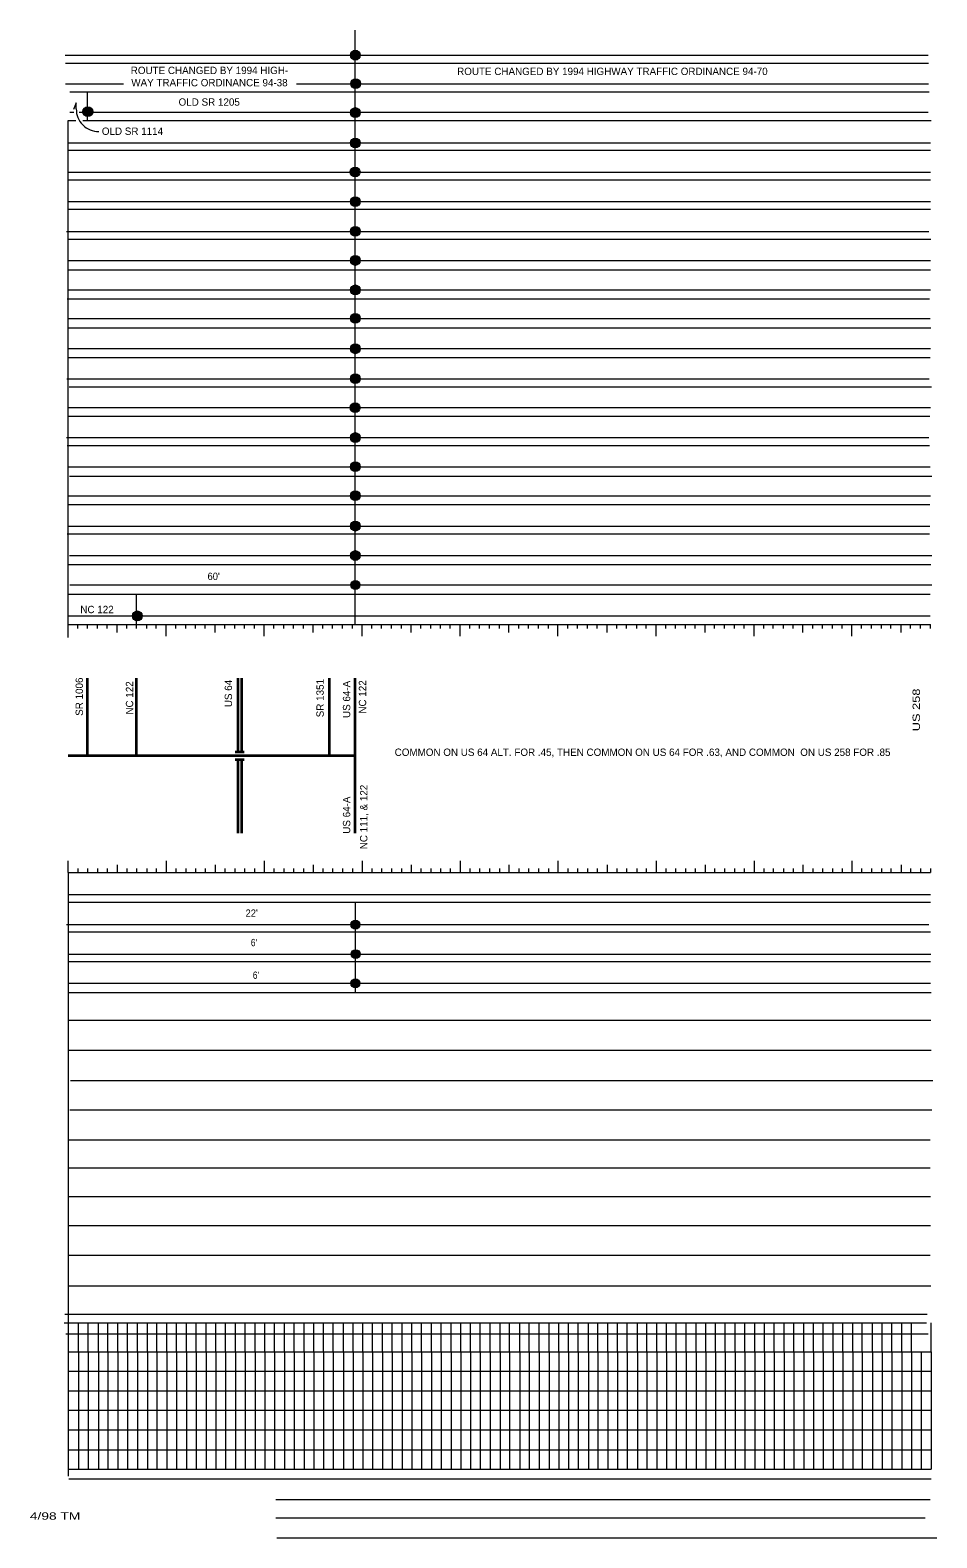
# Model space of a CAD drawing. Extents: x 0.87 to 8.91, y -6.53 to -0.27.
import ezdxf
from ezdxf.enums import TextEntityAlignment as Align

# ---------------------------------------------------------------- set-up
doc = ezdxf.new("R2010")
doc.units = 0
doc.header["$LTSCALE"] = 0.012
doc.layers.add('1', color=7, linetype='Continuous', lineweight=13)

msp = doc.modelspace()

# ---------------------------------------------------------------- hatches: boundary and pattern name
at = {"layer": '1'}
for points in [[(2.218, -0.489, 1), (2.178, -0.489, 1)], [(2.219, -0.605, 1), (2.179, -0.605, 1)], [(1.127, -0.719, 1), (1.087, -0.719, 1)], [(2.218, -0.723, 1), (2.178, -0.723, 1)], [(2.218, -0.847, 1), (2.178, -0.847, 1)], [(2.217, -0.965, 1), (2.177, -0.965, 1)], [(2.218, -1.086, 1), (2.178, -1.086, 1)], [(2.218, -1.207, 1), (2.178, -1.207, 1)], [(2.218, -1.326, 1), (2.178, -1.326, 1)], [(2.218, -1.446, 1), (2.178, -1.446, 1)], [(2.218, -1.562, 1), (2.178, -1.562, 1)], [(2.218, -1.686, 1), (2.178, -1.686, 1)], [(2.218, -1.808, 1), (2.178, -1.808, 1)], [(2.217, -1.926, 1), (2.177, -1.926, 1)], [(2.218, -2.048, 1), (2.178, -2.048, 1)], [(2.218, -2.167, 1), (2.178, -2.167, 1)], [(2.218, -2.285, 1), (2.178, -2.285, 1)], [(2.218, -2.409, 1), (2.178, -2.409, 1)], [(2.218, -2.529, 1), (2.178, -2.529, 1)], [(2.216, -2.649, 1), (2.18, -2.649, 1)], [(1.329, -2.775, 1), (1.289, -2.775, 1)], [(2.216, -4.034, 1), (2.18, -4.034, 1)], [(2.217, -4.154, 1), (2.181, -4.154, 1)], [(2.216, -4.273, 1), (2.18, -4.273, 1)]]:
    msp.add_hatch(color=256, dxfattribs=at).paths.add_polyline_path(points)

# ---------------------------------------------------------------- linework, layer by layer
for p, q in [((2.197, -2.81), (2.197, -0.387)), ((1.015, -0.489), (4.534, -0.489)), ((1.016, -0.521), (4.535, -0.521)), ((1.016, -0.606), (1.253, -0.606)), ((1.958, -0.606), (4.535, -0.606)), ((1.033, -0.639), (4.537, -0.639)), ((1.106, -0.756), (1.106, -0.639)), ((1.034, -0.722), (1.05, -0.722)), ((1.071, -0.722), (4.534, -0.722)), ((1.027, -2.863), (1.027, -0.756)), ((1.027, -0.756), (1.058, -0.756)), ((1.087, -0.756), (4.546, -0.756)), ((1.027, -0.847), (4.543, -0.847)), ((1.027, -0.876), (4.543, -0.876)), ((1.027, -0.966), (4.543, -0.966)), ((1.027, -0.997), (4.543, -0.997)), ((1.027, -1.086), (4.543, -1.086)), ((1.027, -1.117), (4.543, -1.117)), ((1.02, -1.208), (4.536, -1.208)), ((1.028, -1.239), (4.544, -1.239)), ((1.027, -1.326), (4.543, -1.326)), ((1.027, -1.364), (4.543, -1.364)), ((1.027, -1.446), (4.543, -1.446)), ((1.023, -1.482), (4.539, -1.482)), ((1.026, -1.562), (4.542, -1.562)), ((1.029, -1.6), (4.545, -1.6)), ((1.026, -1.721), (4.542, -1.721)), ((1.027, -1.685), (4.543, -1.685)), ((1.022, -1.808), (4.538, -1.808)), ((1.031, -1.841), (4.547, -1.841)), ((1.025, -1.961), (4.541, -1.961)), ((1.027, -1.925), (4.543, -1.925)), ((1.02, -2.048), (4.536, -2.048)), ((1.023, -2.081), (4.539, -2.081)), ((1.026, -2.168), (4.542, -2.168)), ((1.032, -2.205), (4.548, -2.205)), ((1.025, -2.321), (4.541, -2.321)), ((1.027, -2.285), (4.543, -2.285)), ((1.023, -2.441), (4.539, -2.441)), ((1.025, -2.409), (4.541, -2.409)), ((1.029, -2.566), (4.545, -2.566)), ((1.032, -2.529), (4.548, -2.529)), ((1.026, -2.687), (4.542, -2.687)), ((1.033, -2.649), (4.549, -2.649)), ((1.306, -2.81), (1.306, -2.687)), ((1.026, -2.775), (4.542, -2.775)), ((1.027, -2.81), (4.543, -2.81)), ((1.066, -2.827), (1.066, -2.81)), ((1.106, -2.827), (1.106, -2.81)), ((1.147, -2.827), (1.147, -2.81)), ((1.186, -2.827), (1.186, -2.81)), ((1.227, -2.843), (1.227, -2.81)), ((1.266, -2.827), (1.266, -2.81)), ((1.306, -2.827), (1.306, -2.81)), ((1.347, -2.827), (1.347, -2.81)), ((1.386, -2.827), (1.386, -2.81)), ((1.426, -2.858), (1.426, -2.81)), ((1.466, -2.827), (1.466, -2.81)), ((1.506, -2.827), (1.506, -2.81)), ((1.546, -2.827), (1.546, -2.81)), ((1.586, -2.827), (1.586, -2.81)), ((1.626, -2.843), (1.626, -2.81)), ((1.666, -2.827), (1.666, -2.81)), ((1.706, -2.827), (1.706, -2.81)), ((1.746, -2.827), (1.746, -2.81)), ((1.786, -2.827), (1.786, -2.81)), ((1.826, -2.858), (1.826, -2.81)), ((1.865, -2.827), (1.865, -2.81)), ((1.906, -2.827), (1.906, -2.81)), ((1.946, -2.827), (1.946, -2.81)), ((1.986, -2.827), (1.986, -2.81)), ((2.026, -2.843), (2.026, -2.81)), ((2.065, -2.827), (2.065, -2.81)), ((2.105, -2.827), (2.105, -2.81)), ((2.146, -2.827), (2.146, -2.81)), ((2.186, -2.827), (2.186, -2.81)), ((2.225, -2.858), (2.225, -2.81)), ((2.265, -2.827), (2.265, -2.81)), ((2.305, -2.827), (2.305, -2.81)), ((2.345, -2.827), (2.345, -2.81)), ((2.386, -2.827), (2.386, -2.81)), ((2.425, -2.843), (2.425, -2.81)), ((2.465, -2.827), (2.465, -2.81)), ((2.505, -2.827), (2.505, -2.81)), ((2.545, -2.827), (2.545, -2.81)), ((2.585, -2.827), (2.585, -2.81)), ((2.625, -2.858), (2.625, -2.81)), ((2.665, -2.827), (2.665, -2.81)), ((2.704, -2.827), (2.704, -2.81)), ((2.745, -2.827), (2.745, -2.81)), ((2.785, -2.827), (2.785, -2.81)), ((2.824, -2.843), (2.824, -2.81)), ((2.865, -2.827), (2.865, -2.81)), ((2.904, -2.827), (2.904, -2.81)), ((2.945, -2.827), (2.945, -2.81)), ((2.985, -2.827), (2.985, -2.81)), ((3.024, -2.858), (3.024, -2.81)), ((3.064, -2.827), (3.064, -2.81)), ((3.104, -2.827), (3.104, -2.81)), ((3.145, -2.827), (3.145, -2.81)), ((3.184, -2.827), (3.184, -2.81)), ((3.224, -2.843), (3.224, -2.81)), ((3.264, -2.827), (3.264, -2.81)), ((3.303, -2.827), (3.303, -2.81)), ((3.345, -2.827), (3.345, -2.81)), ((3.384, -2.827), (3.384, -2.81)), ((3.424, -2.858), (3.424, -2.81)), ((3.464, -2.827), (3.464, -2.81)), ((3.503, -2.827), (3.503, -2.81)), ((3.544, -2.827), (3.544, -2.81)), ((3.584, -2.827), (3.584, -2.81)), ((3.624, -2.843), (3.624, -2.81)), ((3.663, -2.827), (3.663, -2.81)), ((3.703, -2.827), (3.703, -2.81)), ((3.744, -2.827), (3.744, -2.81)), ((3.783, -2.827), (3.783, -2.81)), ((3.824, -2.858), (3.824, -2.81)), ((3.863, -2.827), (3.863, -2.81)), ((3.902, -2.827), (3.902, -2.81)), ((3.944, -2.827), (3.944, -2.81)), ((3.983, -2.827), (3.983, -2.81)), ((4.023, -2.843), (4.023, -2.81)), ((4.063, -2.827), (4.063, -2.81)), ((4.103, -2.827), (4.103, -2.81)), ((4.143, -2.827), (4.143, -2.81)), ((4.183, -2.827), (4.183, -2.81)), ((4.223, -2.858), (4.223, -2.81)), ((4.262, -2.827), (4.262, -2.81)), ((4.303, -2.827), (4.303, -2.81)), ((4.343, -2.827), (4.343, -2.81)), ((4.382, -2.827), (4.382, -2.81)), ((4.423, -2.843), (4.423, -2.81)), ((4.462, -2.827), (4.462, -2.81)), ((4.502, -2.827), (4.502, -2.81)), ((4.543, -2.827), (4.543, -2.81)), ((1.027, -3.822), (1.027, -3.774)), ((1.066, -3.805), (1.066, -3.822)), ((1.106, -3.805), (1.106, -3.822)), ((1.147, -3.805), (1.147, -3.822)), ((1.186, -3.805), (1.186, -3.822)), ((1.227, -3.79), (1.227, -3.822)), ((1.266, -3.805), (1.266, -3.822)), ((1.306, -3.805), (1.306, -3.822)), ((1.347, -3.805), (1.347, -3.822)), ((1.386, -3.805), (1.386, -3.822)), ((1.426, -3.774), (1.426, -3.822)), ((1.466, -3.805), (1.466, -3.822)), ((1.506, -3.805), (1.506, -3.822)), ((1.546, -3.805), (1.546, -3.822)), ((1.586, -3.805), (1.586, -3.822)), ((1.626, -3.79), (1.626, -3.822)), ((1.666, -3.805), (1.666, -3.822)), ((1.706, -3.805), (1.706, -3.822)), ((1.746, -3.805), (1.746, -3.822)), ((1.786, -3.805), (1.786, -3.822)), ((1.826, -3.774), (1.826, -3.822)), ((1.865, -3.805), (1.865, -3.822)), ((1.906, -3.805), (1.906, -3.822)), ((1.946, -3.805), (1.946, -3.822)), ((1.986, -3.805), (1.986, -3.822)), ((2.026, -3.79), (2.026, -3.822)), ((2.065, -3.805), (2.065, -3.822)), ((2.105, -3.805), (2.105, -3.822)), ((2.146, -3.805), (2.146, -3.822)), ((2.186, -3.805), (2.186, -3.822)), ((2.225, -3.774), (2.225, -3.822)), ((2.265, -3.805), (2.265, -3.822)), ((2.305, -3.805), (2.305, -3.822)), ((2.345, -3.805), (2.345, -3.822)), ((2.386, -3.805), (2.386, -3.822)), ((2.425, -3.79), (2.425, -3.822)), ((2.465, -3.805), (2.465, -3.822)), ((2.505, -3.805), (2.505, -3.822)), ((2.545, -3.805), (2.545, -3.822)), ((2.585, -3.805), (2.585, -3.822)), ((2.625, -3.774), (2.625, -3.822)), ((2.665, -3.805), (2.665, -3.822)), ((2.704, -3.805), (2.704, -3.822)), ((2.745, -3.805), (2.745, -3.822)), ((2.785, -3.805), (2.785, -3.822)), ((2.824, -3.79), (2.824, -3.822)), ((2.865, -3.805), (2.865, -3.822)), ((2.904, -3.805), (2.904, -3.822)), ((2.945, -3.805), (2.945, -3.822)), ((2.985, -3.805), (2.985, -3.822)), ((3.024, -3.774), (3.024, -3.822)), ((3.064, -3.805), (3.064, -3.822)), ((3.104, -3.805), (3.104, -3.822)), ((3.145, -3.805), (3.145, -3.822)), ((3.184, -3.805), (3.184, -3.822)), ((3.224, -3.79), (3.224, -3.822)), ((3.264, -3.805), (3.264, -3.822)), ((3.303, -3.805), (3.303, -3.822)), ((3.345, -3.805), (3.345, -3.822)), ((3.384, -3.805), (3.384, -3.822)), ((3.424, -3.774), (3.424, -3.822)), ((3.464, -3.805), (3.464, -3.822)), ((3.503, -3.805), (3.503, -3.822)), ((3.544, -3.805), (3.544, -3.822)), ((3.584, -3.805), (3.584, -3.822)), ((3.624, -3.79), (3.624, -3.822)), ((3.663, -3.805), (3.663, -3.822)), ((3.703, -3.805), (3.703, -3.822)), ((3.744, -3.805), (3.744, -3.822)), ((3.783, -3.805), (3.783, -3.822)), ((3.824, -3.774), (3.824, -3.822)), ((3.863, -3.805), (3.863, -3.822)), ((3.902, -3.805), (3.902, -3.822)), ((3.944, -3.805), (3.944, -3.822)), ((3.983, -3.805), (3.983, -3.822)), ((4.023, -3.79), (4.023, -3.822)), ((4.063, -3.805), (4.063, -3.822)), ((4.103, -3.805), (4.103, -3.822)), ((4.143, -3.805), (4.143, -3.822)), ((4.183, -3.805), (4.183, -3.822)), ((4.223, -3.774), (4.223, -3.822)), ((4.262, -3.805), (4.262, -3.822)), ((4.303, -3.805), (4.303, -3.822)), ((4.343, -3.805), (4.343, -3.822)), ((4.382, -3.805), (4.382, -3.822)), ((4.423, -3.79), (4.423, -3.822)), ((4.462, -3.805), (4.462, -3.822)), ((4.502, -3.805), (4.502, -3.822)), ((4.543, -3.805), (4.543, -3.822)), ((1.027, -3.822), (4.543, -3.822)), ((1.027, -3.822), (1.027, -6.283)), ((1.027, -3.911), (4.543, -3.911)), ((1.027, -3.942), (4.543, -3.942)), ((2.197, -3.942), (2.197, -4.311)), ((1.02, -4.034), (4.536, -4.034)), ((1.027, -4.063), (4.543, -4.063)), ((1.029, -4.154), (4.545, -4.154)), ((1.027, -4.184), (4.543, -4.184)), ((1.027, -4.273), (4.543, -4.273)), ((1.03, -4.311), (4.546, -4.311)), ((1.028, -4.423), (4.544, -4.423)), ((1.03, -4.546), (4.546, -4.546)), ((1.036, -4.67), (4.552, -4.67)), ((1.033, -4.789), (4.549, -4.789)), ((1.026, -4.911), (4.542, -4.911)), ((1.026, -5.026), (4.542, -5.026)), ((1.027, -5.142), (4.543, -5.142)), ((1.027, -5.26), (4.543, -5.26)), ((1.026, -5.382), (4.542, -5.382)), ((1.029, -5.507), (4.545, -5.507)), ((1.013, -5.622), (4.529, -5.622)), ((1.011, -5.657), (4.527, -5.657)), ((1.017, -5.702), (4.533, -5.702)), ((1.069, -5.775), (1.069, -5.657)), ((1.109, -5.775), (1.109, -5.657)), ((1.15, -5.775), (1.15, -5.657)), ((1.189, -5.775), (1.189, -5.657)), ((1.23, -5.775), (1.23, -5.657)), ((1.269, -5.775), (1.269, -5.657)), ((1.309, -5.775), (1.309, -5.657)), ((1.35, -5.775), (1.35, -5.657)), ((1.389, -5.775), (1.389, -5.657)), ((1.429, -5.775), (1.429, -5.657)), ((1.469, -5.775), (1.469, -5.657)), ((1.509, -5.775), (1.509, -5.657)), ((1.549, -5.775), (1.549, -5.657)), ((1.589, -5.775), (1.589, -5.657)), ((1.629, -5.775), (1.629, -5.657)), ((1.669, -5.775), (1.669, -5.657)), ((1.709, -5.775), (1.709, -5.657)), ((1.749, -5.775), (1.749, -5.657)), ((1.789, -5.775), (1.789, -5.657)), ((1.829, -5.775), (1.829, -5.657)), ((1.868, -5.775), (1.868, -5.657)), ((1.909, -5.775), (1.909, -5.657)), ((1.949, -5.775), (1.949, -5.657)), ((1.989, -5.775), (1.989, -5.657)), ((2.029, -5.775), (2.029, -5.657)), ((2.068, -5.775), (2.068, -5.657)), ((2.108, -5.775), (2.108, -5.657)), ((2.149, -5.775), (2.149, -5.657)), ((2.189, -5.775), (2.189, -5.657)), ((2.228, -5.775), (2.228, -5.657)), ((2.268, -5.775), (2.268, -5.657)), ((2.308, -5.775), (2.308, -5.657)), ((2.348, -5.775), (2.348, -5.657)), ((2.389, -5.775), (2.389, -5.657)), ((2.428, -5.775), (2.428, -5.657)), ((2.468, -5.775), (2.468, -5.657)), ((2.508, -5.775), (2.508, -5.657)), ((2.548, -5.775), (2.548, -5.657)), ((2.588, -5.775), (2.588, -5.657)), ((2.628, -5.775), (2.628, -5.657)), ((2.668, -5.775), (2.668, -5.657)), ((2.707, -5.775), (2.707, -5.657)), ((2.748, -5.775), (2.748, -5.657)), ((2.788, -5.775), (2.788, -5.657)), ((2.827, -5.775), (2.827, -5.657)), ((2.868, -5.775), (2.868, -5.657)), ((2.907, -5.775), (2.907, -5.657)), ((2.948, -5.775), (2.948, -5.657)), ((2.988, -5.775), (2.988, -5.657)), ((3.027, -5.775), (3.027, -5.657)), ((3.067, -5.775), (3.067, -5.657)), ((3.107, -5.775), (3.107, -5.657)), ((3.148, -5.775), (3.148, -5.657)), ((3.187, -5.775), (3.187, -5.657)), ((3.227, -5.775), (3.227, -5.657)), ((3.267, -5.775), (3.267, -5.657)), ((3.306, -5.775), (3.306, -5.657)), ((3.348, -5.775), (3.348, -5.657)), ((3.387, -5.775), (3.387, -5.657)), ((3.427, -5.775), (3.427, -5.657)), ((3.467, -5.775), (3.467, -5.657)), ((3.506, -5.775), (3.506, -5.657)), ((3.547, -5.775), (3.547, -5.657)), ((3.587, -5.775), (3.587, -5.657)), ((3.627, -5.775), (3.627, -5.657)), ((3.666, -5.775), (3.666, -5.657)), ((3.706, -5.775), (3.706, -5.657)), ((3.747, -5.775), (3.747, -5.657)), ((3.786, -5.775), (3.786, -5.657)), ((3.827, -5.775), (3.827, -5.657)), ((3.866, -5.775), (3.866, -5.657)), ((3.905, -5.775), (3.905, -5.657)), ((3.947, -5.775), (3.947, -5.657)), ((3.986, -5.775), (3.986, -5.657)), ((4.026, -5.775), (4.026, -5.657)), ((4.066, -5.775), (4.066, -5.657)), ((4.106, -5.775), (4.106, -5.657)), ((4.146, -5.775), (4.146, -5.657)), ((4.186, -5.775), (4.186, -5.657)), ((4.226, -5.775), (4.226, -5.657)), ((4.265, -5.775), (4.265, -5.657)), ((4.306, -5.775), (4.306, -5.657)), ((4.346, -5.775), (4.346, -5.657)), ((4.385, -5.775), (4.385, -5.657)), ((4.426, -5.775), (4.426, -5.657)), ((4.465, -5.775), (4.465, -5.657)), ((4.546, -5.775), (4.546, -5.657)), ((4.546, -5.775), (4.546, -5.657)), ((4.546, -5.775), (4.546, -5.657)), ((1.03, -5.775), (4.546, -5.775)), ((1.069, -5.775), (1.069, -6.254)), ((1.109, -5.775), (1.109, -6.254)), ((1.15, -5.775), (1.15, -6.254)), ((1.189, -5.775), (1.189, -6.254)), ((1.23, -5.775), (1.23, -6.254)), ((1.269, -5.775), (1.269, -6.254)), ((1.309, -5.775), (1.309, -6.254)), ((1.35, -5.775), (1.35, -6.254)), ((1.389, -5.775), (1.389, -6.254)), ((1.429, -5.775), (1.429, -6.254)), ((1.469, -5.775), (1.469, -6.254)), ((1.509, -5.775), (1.509, -6.254)), ((1.549, -5.775), (1.549, -6.254)), ((1.589, -5.775), (1.589, -6.254)), ((1.629, -5.775), (1.629, -6.254)), ((1.669, -5.775), (1.669, -6.254)), ((1.709, -5.775), (1.709, -6.254)), ((1.749, -5.775), (1.749, -6.254)), ((1.789, -5.775), (1.789, -6.254)), ((1.829, -5.775), (1.829, -6.254)), ((1.868, -5.775), (1.868, -6.254)), ((1.909, -5.775), (1.909, -6.254)), ((1.949, -5.775), (1.949, -6.254)), ((1.989, -5.775), (1.989, -6.254)), ((2.029, -5.775), (2.029, -6.254)), ((2.068, -5.775), (2.068, -6.254)), ((2.108, -5.775), (2.108, -6.254)), ((2.149, -5.775), (2.149, -6.254)), ((2.189, -5.775), (2.189, -6.254)), ((2.228, -5.775), (2.228, -6.254)), ((2.268, -5.775), (2.268, -6.254)), ((2.308, -5.775), (2.308, -6.254)), ((2.348, -5.775), (2.348, -6.254)), ((2.389, -5.775), (2.389, -6.254)), ((2.428, -5.775), (2.428, -6.254)), ((2.468, -5.775), (2.468, -6.254)), ((2.508, -5.775), (2.508, -6.254)), ((2.548, -5.775), (2.548, -6.254)), ((2.588, -5.775), (2.588, -6.254)), ((2.628, -5.775), (2.628, -6.254)), ((2.668, -5.775), (2.668, -6.254)), ((2.707, -5.775), (2.707, -6.254)), ((2.748, -5.775), (2.748, -6.254)), ((2.788, -5.775), (2.788, -6.254)), ((2.827, -5.775), (2.827, -6.254)), ((2.868, -5.775), (2.868, -6.254)), ((2.907, -5.775), (2.907, -6.254)), ((2.948, -5.775), (2.948, -6.254)), ((2.988, -5.775), (2.988, -6.254)), ((3.027, -5.775), (3.027, -6.254)), ((3.067, -5.775), (3.067, -6.254)), ((3.107, -5.775), (3.107, -6.254)), ((3.148, -5.775), (3.148, -6.254)), ((3.187, -5.775), (3.187, -6.254)), ((3.227, -5.775), (3.227, -6.254)), ((3.267, -5.775), (3.267, -6.254)), ((3.306, -5.775), (3.306, -6.254)), ((3.348, -5.775), (3.348, -6.254)), ((3.387, -5.775), (3.387, -6.254)), ((3.427, -5.775), (3.427, -6.254)), ((3.467, -5.775), (3.467, -6.254)), ((3.506, -5.775), (3.506, -6.254)), ((3.547, -5.775), (3.547, -6.254)), ((3.587, -5.775), (3.587, -6.254)), ((3.627, -5.775), (3.627, -6.254)), ((3.666, -5.775), (3.666, -6.254)), ((3.706, -5.775), (3.706, -6.254)), ((3.747, -5.775), (3.747, -6.254)), ((3.786, -5.775), (3.786, -6.254)), ((3.827, -5.775), (3.827, -6.254)), ((3.866, -5.775), (3.866, -6.254)), ((3.905, -5.775), (3.905, -6.254)), ((3.947, -5.775), (3.947, -6.254)), ((3.986, -5.775), (3.986, -6.254)), ((4.026, -5.775), (4.026, -6.254)), ((4.066, -5.775), (4.066, -6.254)), ((4.106, -5.775), (4.106, -6.254)), ((4.146, -5.775), (4.146, -6.254)), ((4.186, -5.775), (4.186, -6.254)), ((4.226, -5.775), (4.226, -6.254)), ((4.265, -5.775), (4.265, -6.254)), ((4.306, -5.775), (4.306, -6.254)), ((4.346, -5.775), (4.346, -6.254)), ((4.385, -5.775), (4.385, -6.254)), ((4.426, -5.775), (4.426, -6.254)), ((4.465, -5.775), (4.465, -6.254)), ((4.505, -5.775), (4.505, -6.254)), ((4.546, -5.775), (4.546, -6.254)), ((1.03, -5.855), (4.546, -5.855)), ((1.03, -5.935), (4.546, -5.935)), ((1.03, -6.014), (4.546, -6.014)), ((1.03, -6.094), (4.546, -6.094)), ((1.03, -6.175), (4.546, -6.175)), ((1.03, -6.254), (4.546, -6.254)), ((1.03, -6.294), (1.893, -6.294)), ((1.893, -6.294), (4.546, -6.294)), ((1.874, -6.378), (4.542, -6.378)), ((1.873, -6.453), (4.522, -6.453)), ((1.877, -6.534), (4.569, -6.534))]:
    msp.add_line(p, q, dxfattribs=at)
at = {"layer": '1', "lineweight": 35}
for p, q in [((1.106, -3.345), (1.106, -3.029)), ((1.306, -3.345), (1.306, -3.029)), ((1.719, -3.029), (1.719, -3.33)), ((1.733, -3.029), (1.733, -3.33)), ((2.092, -3.345), (2.092, -3.029)), ((2.197, -3.345), (2.197, -3.029)), ((1.708, -3.33), (1.733, -3.33)), ((1.719, -3.36), (1.719, -3.661)), ((1.733, -3.33), (1.744, -3.33)), ((1.733, -3.36), (1.733, -3.661)), ((2.197, -3.661), (2.197, -3.345))]:
    msp.add_line(p, q, dxfattribs=at)
at = {"layer": '1'}
msp.add_lwpolyline([(1.06, -0.708), (1.06, -0.683), (1.048, -0.71)], dxfattribs=at)
at = {"layer": '1', "lineweight": 35}
for points in [[(2.197, -3.345), (1.704, -3.345), (1.027, -3.345)], [(1.708, -3.36), (1.733, -3.36), (1.744, -3.36)]]:
    msp.add_lwpolyline(points, dxfattribs=at)
at = {"layer": '1'}
for centre, radius in [((2.198, -0.489), 0.02), ((2.199, -0.605), 0.02), ((1.107, -0.719), 0.02), ((2.198, -0.723), 0.02), ((2.198, -0.847), 0.02), ((2.197, -0.965), 0.02), ((2.198, -1.086), 0.02), ((2.198, -1.207), 0.02), ((2.198, -1.326), 0.02), ((2.198, -1.446), 0.02), ((2.198, -1.562), 0.02), ((2.198, -1.686), 0.02), ((2.198, -1.808), 0.02), ((2.197, -1.926), 0.02), ((2.198, -2.048), 0.02), ((2.198, -2.167), 0.02), ((2.198, -2.285), 0.02), ((2.198, -2.409), 0.02), ((2.198, -2.529), 0.02), ((2.198, -2.649), 0.018), ((1.309, -2.775), 0.02), ((2.198, -4.034), 0.018), ((2.199, -4.154), 0.018), ((2.198, -4.273), 0.018)]:
    msp.add_circle(centre, radius, dxfattribs=at)
msp.add_arc((1.15, -0.71), 0.09, 178.72697, 271.27303, dxfattribs=at)

# ---------------------------------------------------------------- texts
for s, p in [('ROUTE CHANGED BY 1994 HIGH-', (1.603, -0.566)), ('ROUTE CHANGED BY 1994 HIGHWAY TRAFFIC ORDINANCE 94-70', (3.246, -0.57)), ('WAY TRAFFIC ORDINANCE 94-38', (1.603, -0.616)), ('OLD SR 1205', (1.602, -0.695)), ('OLD SR 1114', (1.289, -0.814)), ('NC 122', (1.1445, -2.764)), ('COMMON ON US 64 ALT. FOR .45, THEN COMMON ON US 64 FOR .63, AND COMMON  ON US 258 FOR .85', (3.369, -3.346))]:
    msp.add_text(s, height=0.03, dxfattribs=at).set_placement(p, align=Align.CENTER)
for s, width, p in [("60'", 0.95, (1.62, -2.629)), ("22'", 0.95, (1.775, -4.002)), ("6'", 0.85, (1.7845, -4.122)), ("6'", 0.85, (1.7925, -4.255)), ('4/98 TM', 1.4, (0.9735, -6.46))]:
    msp.add_text(s, height=0.03, dxfattribs=dict(at, width=width)).set_placement(p, align=Align.CENTER)
for s, p in [('SR 1006', (1.087, -3.1045)), ('NC 122', (1.292, -3.1095)), ('US 64', (1.695, -3.0915)), ('SR 1351', (2.069, -3.1105)), ('US 64-A', (2.177, -3.1155)), ('NC 122', (2.242, -3.1055)), ('NC 111, & 122', (2.247, -3.595)), ('US 64-A', (2.177, -3.5875))]:
    msp.add_text(s, height=0.03, rotation=90, dxfattribs=at).set_placement(p, align=Align.CENTER)
at = {"layer": '1', "width": 1.3}
msp.add_text('US 258', height=0.03, rotation=90, dxfattribs=at).set_placement((4.5, -3.1585), align=Align.CENTER)

doc.saveas('drawing.dxf')
